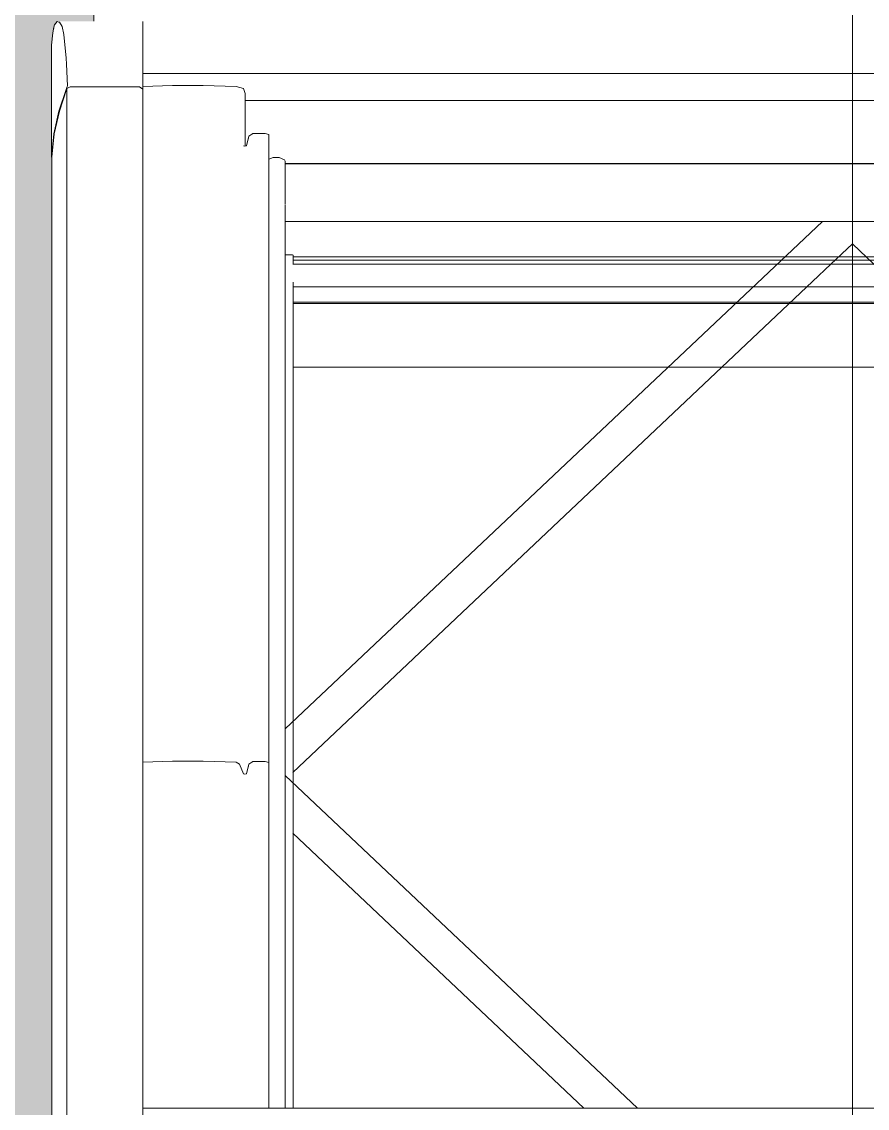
# Model space of a CAD drawing. Header units: metres. Extents: x -208 to 1512, y -277 to 123.
# Drawn here: x 16.199 to 16.648, y -23.485 to -22.908 of the extents above; entities that cross this region are included whole.
import ezdxf

# ---------------------------------------------------------------- set-up
doc = ezdxf.new("R2010")
doc.units = ezdxf.units.M
doc.header["$MEASUREMENT"] = 0
doc.linetypes.add('Wipeout_Contour', pattern=[1, 0, -1])
doc.layers.add('325 Dachfenster', color=7, linetype='Continuous')
doc.layers.add('330 Dachaufbau', color=7, linetype='Continuous')

# ---------------------------------------------------------------- blocks, each defined once
blk = doc.blocks.new('Dachfläche_8_4', base_point=(18.9306, -21.27982))
at = {"layer": '330 Dachaufbau', "linetype": 'Continuous', "lineweight": 0, "true_color": 0x000000}
h = blk.add_hatch(color=18, dxfattribs=at)
h.paths.add_polyline_path([(18.91751, -24.33504), (18.9306, -21.27982), (12.32089, -21.27982), (12.32089, -21.295), (15.47503, -21.295), (15.47503, -24.33504)])
h.paths.add_polyline_path([(16.23688, -23.72517), (16.23688, -22.11982), (17.89688, -22.11982), (17.89688, -23.72517)], flags=0)
at = {"layer": '330 Dachaufbau', "color": 7, "linetype": 'Continuous', "lineweight": 18, "flags": 128}
blk.add_lwpolyline([(16.23688, -22.11982), (16.23688, -23.72517)], dxfattribs=at)
blk = doc.blocks.new('DF Marker 27[471]_4', base_point=(16.64, -22.14502))
at = {"layer": '325 Dachfenster', "color": 7, "linetype": 'Continuous', "lineweight": 13}
blk.add_line((16.64, -18.38877), (16.64, -24.03657), dxfattribs=at)
blk = doc.blocks.new('VELUX SlopeRoofBundle[6]_4')
at = {"color": 254, "linetype": 'Wipeout_Contour', "lineweight": 0, "ltscale": 226.465916}
blk.add_wipeout([(16.25074, -22.88246), (16.25112, -22.90741), (16.2628, -22.90741), (16.2628, -22.93507), (17.0172, -22.93507), (17.0172, -22.90741), (17.02888, -22.90741), (17.02926, -22.88246)], dxfattribs=at).dxf.layer = '325 Dachfenster'
at = {"color": 254, "linetype": 'Wipeout_Contour', "lineweight": 0, "ltscale": 142.232506}
blk.add_wipeout([(16.2158, -22.96721), (16.2145, -22.97946), (16.2145, -23.54976), (16.2156, -23.5394), (16.2158, -23.5385)], dxfattribs=at).dxf.layer = '325 Dachfenster'
at = {"color": 254, "linetype": 'Wipeout_Contour', "lineweight": 0, "ltscale": 114.002837}
blk.add_wipeout([(16.2787, -23.30043), (16.2628, -23.30094), (16.2628, -23.48484), (16.2787, -23.48484)], dxfattribs=at).dxf.layer = '325 Dachfenster'
at = {"color": 254, "linetype": 'Wipeout_Contour', "lineweight": 0, "ltscale": 114.117118}
blk.add_wipeout([(16.3163, -23.48484), (16.3171, -23.48484), (16.3171, -23.30743), (16.3163, -23.30722)], dxfattribs=at).dxf.layer = '325 Dachfenster'
at = {"color": 254, "linetype": 'Wipeout_Contour', "lineweight": 0, "ltscale": 113.451035}
blk.add_wipeout([(16.2611, -22.94213), (16.2611, -23.51402), (16.2628, -23.51402), (16.2628, -22.94339)], dxfattribs=at).dxf.layer = '325 Dachfenster'
at = {"color": 254, "linetype": 'Wipeout_Contour', "lineweight": 0, "ltscale": 142.143322}
blk.add_wipeout([(16.2158, -22.96721), (16.2158, -23.5385), (16.2183, -23.52723), (16.2185, -23.52663), (16.2185, -22.95504)], dxfattribs=at).dxf.layer = '325 Dachfenster'
at = {"color": 254, "linetype": 'Wipeout_Contour', "lineweight": 0, "ltscale": 114.119191}
blk.add_wipeout([(16.3171, -23.48484), (16.3179, -23.48484), (16.3179, -23.30715), (16.3171, -23.30743)], dxfattribs=at).dxf.layer = '325 Dachfenster'
at = {"color": 254, "linetype": 'Wipeout_Contour', "lineweight": 0, "ltscale": 140.014903}
blk.add_wipeout([(16.21507, -22.91355), (16.2143, -22.92005), (16.2143, -22.97946), (16.2156, -22.96721), (16.2156, -22.91038)], dxfattribs=at).dxf.layer = '325 Dachfenster'
at = {"color": 254, "linetype": 'Wipeout_Contour', "lineweight": 0, "ltscale": 142.090333}
blk.add_wipeout([(16.2185, -22.95504), (16.2185, -23.52663), (16.2223, -23.51528), (16.2225, -23.51476), (16.2225, -22.94309)], dxfattribs=at).dxf.layer = '325 Dachfenster'
at = {"color": 254, "linetype": 'Wipeout_Contour', "lineweight": 0, "ltscale": 114.131834}
blk.add_wipeout([(16.3143, -23.48484), (16.3163, -23.48484), (16.3163, -23.30722), (16.3143, -23.30206)], dxfattribs=at).dxf.layer = '325 Dachfenster'
at = {"color": 254, "linetype": 'Wipeout_Contour', "lineweight": 0, "ltscale": 167.730275}
blk.add_wipeout([(16.2156, -22.91038), (16.2156, -22.96721), (16.2183, -22.95504), (16.2183, -22.90771), (16.2173, -22.90741), (16.21599, -22.90926)], dxfattribs=at).dxf.layer = '325 Dachfenster'
at = {"color": 254, "linetype": 'Wipeout_Contour', "lineweight": 0, "ltscale": 113.404677}
blk.add_wipeout([(16.2611, -22.94213), (16.2243, -22.94213), (16.2243, -23.51402), (16.2611, -23.51402)], dxfattribs=at).dxf.layer = '325 Dachfenster'
at = {"color": 254, "linetype": 'Wipeout_Contour', "lineweight": 0, "ltscale": 114.103947}
blk.add_wipeout([(16.3125, -23.48484), (16.3143, -23.48484), (16.3143, -23.30206), (16.3125, -23.301)], dxfattribs=at).dxf.layer = '325 Dachfenster'
at = {"color": 254, "linetype": 'Wipeout_Contour', "lineweight": 0, "ltscale": 114.138658}
blk.add_wipeout([(16.3179, -23.48484), (16.3192, -23.48484), (16.3192, -23.30199), (16.3179, -23.30715)], dxfattribs=at).dxf.layer = '325 Dachfenster'
at = {"color": 254, "linetype": 'Wipeout_Contour', "lineweight": 0, "ltscale": 171.70062}
blk.add_wipeout([(16.2243, -22.94213), (16.2225, -22.94309), (16.2225, -23.51476), (16.22275, -23.5141), (16.22283, -23.51402), (16.2243, -23.51402)], dxfattribs=at).dxf.layer = '325 Dachfenster'
at = {"color": 254, "linetype": 'Wipeout_Contour', "lineweight": 0, "ltscale": 114.078482}
blk.add_wipeout([(16.3125, -23.301), (16.2949, -23.30043), (16.2949, -23.48484), (16.3125, -23.48484)], dxfattribs=at).dxf.layer = '325 Dachfenster'
at = {"color": 254, "linetype": 'Wipeout_Contour', "lineweight": 0, "ltscale": 114.120161}
blk.add_wipeout([(16.3192, -23.30199), (16.3192, -23.48484), (16.3213, -23.48484), (16.3213, -23.30071)], dxfattribs=at).dxf.layer = '325 Dachfenster'
at = {"color": 254, "linetype": 'Wipeout_Contour', "lineweight": 0, "ltscale": 113.270311}
blk.add_wipeout([(16.3163, -22.9735), (16.3143, -22.96834), (16.3143, -23.30206), (16.3163, -23.30722)], dxfattribs=at).dxf.layer = '325 Dachfenster'
at = {"color": 254, "linetype": 'Wipeout_Contour', "lineweight": 0, "ltscale": 114.036842}
blk.add_wipeout([(16.2787, -23.48484), (16.2949, -23.48484), (16.2949, -23.30043), (16.2787, -23.30043)], dxfattribs=at).dxf.layer = '325 Dachfenster'
at = {"color": 254, "linetype": 'Wipeout_Contour', "lineweight": 0, "ltscale": 114.123589}
blk.add_wipeout([(16.3213, -23.48484), (16.3279, -23.48484), (16.3279, -23.30071), (16.3213, -23.30071)], dxfattribs=at).dxf.layer = '325 Dachfenster'
at = {"color": 254, "linetype": 'Wipeout_Contour', "lineweight": 0, "ltscale": 113.154918}
blk.add_wipeout([(16.2787, -22.96671), (16.2628, -22.96723), (16.2628, -23.30094), (16.2787, -23.30043)], dxfattribs=at).dxf.layer = '325 Dachfenster'
at = {"color": 254, "linetype": 'Wipeout_Contour', "lineweight": 0, "ltscale": 169.270574}
blk.add_wipeout([(16.3163, -23.30722), (16.3171, -23.30743), (16.3171, -22.97375), (16.3164, -22.97356), (16.3164, -22.97353), (16.3163, -22.9735)], dxfattribs=at).dxf.layer = '325 Dachfenster'
at = {"color": 254, "linetype": 'Wipeout_Contour', "lineweight": 0, "ltscale": 114.135852}
blk.add_wipeout([(16.3279, -23.48484), (16.3298, -23.48484), (16.3298, -23.30121), (16.3279, -23.30071)], dxfattribs=at).dxf.layer = '325 Dachfenster'
at = {"color": 254, "linetype": 'Wipeout_Contour', "lineweight": 0, "ltscale": 113.283983}
blk.add_wipeout([(16.3171, -22.97375), (16.3171, -23.30743), (16.3179, -23.30715), (16.3179, -22.97346)], dxfattribs=at).dxf.layer = '325 Dachfenster'
at = {"color": 254, "linetype": 'Wipeout_Contour', "lineweight": 0, "ltscale": 113.620949}
blk.add_wipeout([(16.3298, -22.98051), (16.3298, -23.48484), (16.3322, -23.48484), (16.3322, -22.97969)], dxfattribs=at).dxf.layer = '325 Dachfenster'
at = {"color": 254, "linetype": 'Wipeout_Contour', "lineweight": 0, "ltscale": 113.255699}
blk.add_wipeout([(16.3143, -22.96834), (16.3125, -22.96728), (16.3125, -23.301), (16.3143, -23.30206)], dxfattribs=at).dxf.layer = '325 Dachfenster'
at = {"color": 254, "linetype": 'Wipeout_Contour', "lineweight": 0, "ltscale": 113.277131}
blk.add_wipeout([(16.3179, -22.97346), (16.3179, -23.30715), (16.3192, -23.30199), (16.3192, -22.9683)], dxfattribs=at).dxf.layer = '325 Dachfenster'
at = {"color": 254, "linetype": 'Wipeout_Contour', "lineweight": 0, "ltscale": 113.625531}
blk.add_wipeout([(16.3322, -22.97969), (16.3322, -23.48484), (16.3353, -23.48484), (16.3353, -22.97976)], dxfattribs=at).dxf.layer = '325 Dachfenster'
at = {"layer": '325 Dachfenster', "linetype": 'Continuous', "lineweight": 0, "flags": 128}
for points in [[(16.3171, -23.30743), (16.3163, -23.30722)], [(16.3179, -23.30715), (16.3171, -23.30743)]]:
    blk.add_lwpolyline(points, dxfattribs=at)
at = {"color": 254, "linetype": 'Wipeout_Contour', "lineweight": 0, "ltscale": 113.230947}
blk.add_wipeout([(16.2949, -22.96671), (16.2949, -23.30043), (16.3125, -23.301), (16.3125, -22.96728)], dxfattribs=at).dxf.layer = '325 Dachfenster'
at = {"color": 254, "linetype": 'Wipeout_Contour', "lineweight": 0, "ltscale": 113.27087}
blk.add_wipeout([(16.3213, -22.96703), (16.3192, -22.9683), (16.3192, -23.30199), (16.3213, -23.30071)], dxfattribs=at).dxf.layer = '325 Dachfenster'
at = {"color": 254, "linetype": 'Wipeout_Contour', "lineweight": 0, "ltscale": 113.289368}
blk.add_wipeout([(16.3279, -22.96703), (16.3279, -23.30071), (16.3298, -23.30121), (16.3298, -22.96753)], dxfattribs=at).dxf.layer = '325 Dachfenster'
at = {"color": 254, "linetype": 'Wipeout_Contour', "lineweight": 0, "ltscale": 223.997858}
blk.add_wipeout([(16.3381, -23.48484), (16.3386, -23.48484), (16.3386, -23.00499), (16.3385, -23.00472), (16.3385, -22.98287), (16.3386, -22.98287), (16.3386, -22.98174), (16.3381, -22.98089)], dxfattribs=at).dxf.layer = '325 Dachfenster'
at = {"layer": '325 Dachfenster', "linetype": 'Continuous', "lineweight": 0, "flags": 128}
for points in [[(16.3143, -23.30206), (16.3125, -23.301)], [(16.3163, -23.30722), (16.3143, -23.30206)]]:
    blk.add_lwpolyline(points, dxfattribs=at)
at = {"color": 254, "linetype": 'Wipeout_Contour', "lineweight": 0, "ltscale": 112.409539}
blk.add_wipeout([(16.3163, -22.94302), (16.3143, -22.96834), (16.3163, -22.97343), (16.3173, -22.94578)], dxfattribs=at).dxf.layer = '325 Dachfenster'
at = {"color": 254, "linetype": 'Wipeout_Contour', "lineweight": 0, "ltscale": 113.191068}
blk.add_wipeout([(16.2787, -22.96671), (16.2787, -23.30043), (16.2949, -23.30043), (16.2949, -22.96671)], dxfattribs=at).dxf.layer = '325 Dachfenster'
at = {"color": 254, "linetype": 'Wipeout_Contour', "lineweight": 0, "ltscale": 113.279025}
blk.add_wipeout([(16.3213, -22.96703), (16.3213, -23.30071), (16.3279, -23.30071), (16.3279, -22.96703)], dxfattribs=at).dxf.layer = '325 Dachfenster'
at = {"color": 254, "linetype": 'Wipeout_Contour', "lineweight": 0, "ltscale": 113.635006}
blk.add_wipeout([(16.3353, -22.97976), (16.3353, -23.48484), (16.3381, -23.48484), (16.3381, -22.98089)], dxfattribs=at).dxf.layer = '325 Dachfenster'
at = {"layer": '325 Dachfenster', "linetype": 'Continuous', "lineweight": 0, "flags": 128}
for points in [[(16.3125, -23.301), (16.2949, -23.30043), (16.2787, -23.30043), (16.2628, -23.30094)], [(16.3213, -23.30071), (16.3192, -23.30199)], [(16.3298, -23.30121), (16.3279, -23.30071), (16.3213, -23.30071)], [(16.3192, -23.30199), (16.3179, -23.30715)]]:
    blk.add_lwpolyline(points, dxfattribs=at)
at = {"color": 254, "linetype": 'Wipeout_Contour', "lineweight": 0, "ltscale": 112.562125}
blk.add_wipeout([(16.2628, -22.94191), (16.2628, -22.96723), (16.2787, -22.96671), (16.2787, -22.9414)], dxfattribs=at).dxf.layer = '325 Dachfenster'
at = {"color": 254, "linetype": 'Wipeout_Contour', "lineweight": 0, "ltscale": 112.639173}
blk.add_wipeout([(16.2949, -22.9414), (16.2949, -22.96671), (16.3125, -22.96728), (16.3125, -22.94196)], dxfattribs=at).dxf.layer = '325 Dachfenster'
at = {"color": 254, "linetype": 'Wipeout_Contour', "lineweight": 0, "ltscale": 113.529528}
blk.add_wipeout([(16.3385, -22.98287), (16.3385, -22.98308), (16.9415, -22.98308), (16.9415, -22.98287)], dxfattribs=at).dxf.layer = '325 Dachfenster'
at = {"color": 254, "linetype": 'Wipeout_Contour', "lineweight": 0, "ltscale": 113.571285}
blk.add_wipeout([(16.3385, -22.99369), (16.3385, -22.998), (16.9415, -22.998), (16.9415, -22.99369)], dxfattribs=at).dxf.layer = '325 Dachfenster'
at = {"color": 254, "linetype": 'Wipeout_Contour', "lineweight": 0, "ltscale": 113.605131}
blk.add_wipeout([(16.3386, -23.00684), (16.9414, -23.00684), (16.9414, -23.00578), (16.3386, -23.00578)], dxfattribs=at).dxf.layer = '325 Dachfenster'
at = {"color": 254, "linetype": 'Wipeout_Contour', "lineweight": 0, "ltscale": 84.955063}
blk.add_wipeout([(16.3386, -23.0137), (16.3386, -23.28336), (16.62413, -23.0137)], dxfattribs=at).dxf.layer = '325 Dachfenster'
at = {"color": 254, "linetype": 'Wipeout_Contour', "lineweight": 0, "ltscale": 112.598996}
blk.add_wipeout([(16.2949, -22.9414), (16.2787, -22.9414), (16.2787, -22.96671), (16.2949, -22.96671)], dxfattribs=at).dxf.layer = '325 Dachfenster'
at = {"color": 254, "linetype": 'Wipeout_Contour', "lineweight": 0, "ltscale": 84.39998}
blk.add_wipeout([(16.3163, -22.94302), (16.3125, -22.94196), (16.3125, -22.96728)], dxfattribs=at).dxf.layer = '325 Dachfenster'
at = {"color": 254, "linetype": 'Wipeout_Contour', "lineweight": 0, "ltscale": 113.547224}
blk.add_wipeout([(16.3385, -22.99369), (16.9415, -22.99369), (16.9415, -22.98308), (16.3385, -22.98308)], dxfattribs=at).dxf.layer = '325 Dachfenster'
at = {"color": 254, "linetype": 'Wipeout_Contour', "lineweight": 0, "ltscale": 113.586416}
blk.add_wipeout([(16.3385, -23.00302), (16.9415, -23.00302), (16.9415, -22.998), (16.3385, -22.998)], dxfattribs=at).dxf.layer = '325 Dachfenster'
at = {"color": 254, "linetype": 'Wipeout_Contour', "lineweight": 0, "ltscale": 113.607873}
blk.add_wipeout([(16.3386, -23.00748), (16.9414, -23.00748), (16.9414, -23.00684), (16.3386, -23.00684)], dxfattribs=at).dxf.layer = '325 Dachfenster'
at = {"color": 254, "linetype": 'Wipeout_Contour', "lineweight": 0, "ltscale": 229.225054}
blk.add_wipeout([(16.3386, -23.28336), (16.3386, -23.3081), (16.52574, -23.48484), (16.75426, -23.48484), (16.9414, -23.3081), (16.9414, -23.28336), (16.65587, -23.0137), (16.62413, -23.0137)], dxfattribs=at).dxf.layer = '325 Dachfenster'
at = {"layer": '325 Dachfenster', "linetype": 'Continuous', "lineweight": 0, "flags": 128}
for points in [[(16.64, -23.02558), (16.65146, -23.0364), (16.66119, -23.04559), (16.93743, -23.30648)], [(16.3386, -23.03145), (16.3425, -23.03145)], [(16.3425, -23.03145), (16.3427, -23.03166)], [(16.3427, -23.03166), (16.3427, -23.0364)], [(16.3427, -23.03251), (16.9373, -23.03251)], [(16.3427, -23.03421), (16.9373, -23.03421)], [(16.34257, -23.0364), (16.93743, -23.0364)], [(16.3427, -23.04842), (16.9373, -23.04842)], [(16.3427, -23.05655), (16.9373, -23.05655)], [(16.3427, -23.05733), (16.9373, -23.05733)], [(16.3427, -23.09106), (16.9373, -23.09106)]]:
    blk.add_lwpolyline(points, dxfattribs=at)
at = {"color": 254, "linetype": 'Wipeout_Contour', "lineweight": 0, "ltscale": 199.521565}
blk.add_wipeout([(16.3163, -22.97343), (16.31633, -22.97351), (16.3164, -22.97353), (16.3164, -22.97356), (16.3171, -22.97375), (16.3173, -22.97368), (16.3173, -22.94578)], dxfattribs=at).dxf.layer = '325 Dachfenster'
at = {"color": 254, "linetype": 'Wipeout_Contour', "lineweight": 0, "ltscale": 113.610051}
blk.add_wipeout([(16.3386, -23.00748), (16.3386, -23.00818), (16.9414, -23.00818), (16.9414, -23.00748)], dxfattribs=at).dxf.layer = '325 Dachfenster'
at = {"color": 254, "linetype": 'Wipeout_Contour', "lineweight": 0, "ltscale": 113.628943}
blk.add_wipeout([(16.3386, -23.01363), (16.3386, -23.0137), (16.9414, -23.0137), (16.9414, -23.01363)], dxfattribs=at).dxf.layer = '325 Dachfenster'
at = {"color": 254, "linetype": 'Wipeout_Contour', "lineweight": 0, "ltscale": 86.507368}
blk.add_wipeout([(16.3386, -23.48484), (16.52574, -23.48484), (16.3386, -23.3081)], dxfattribs=at).dxf.layer = '325 Dachfenster'
at = {"layer": '325 Dachfenster', "linetype": 'Continuous', "lineweight": 0, "flags": 128}
blk.add_lwpolyline([(16.64, -23.02558), (16.62854, -23.0364), (16.61881, -23.04559), (16.34257, -23.30648)], dxfattribs=at)
at = {"color": 254, "linetype": 'Wipeout_Contour', "lineweight": 0, "ltscale": 84.887378}
blk.add_wipeout([(16.3125, -22.96728), (16.3143, -22.96834), (16.3163, -22.94302)], dxfattribs=at).dxf.layer = '325 Dachfenster'
at = {"color": 254, "linetype": 'Wipeout_Contour', "lineweight": 0, "ltscale": 113.620097}
blk.add_wipeout([(16.3386, -23.01363), (16.9414, -23.01363), (16.9414, -23.00818), (16.3386, -23.00818)], dxfattribs=at).dxf.layer = '325 Dachfenster'
at = {"color": 254, "linetype": 'Wipeout_Contour', "lineweight": 0, "ltscale": 115.166171}
blk.add_wipeout([(17.0172, -23.48484), (16.2628, -23.48484), (16.2628, -23.48497), (17.0172, -23.48497)], dxfattribs=at).dxf.layer = '325 Dachfenster'
at = {"layer": '325 Dachfenster', "linetype": 'Continuous', "lineweight": 0, "flags": 128}
for points in [[(16.3386, -23.01363), (16.9414, -23.01363)], [(16.62413, -23.0137), (16.3386, -23.28336)], [(16.3386, -23.0137), (16.9414, -23.0137)], [(16.3427, -23.04587), (16.3427, -23.48484)], [(16.52574, -23.48484), (16.3386, -23.3081)], [(16.49729, -23.48484), (16.34257, -23.33872)], [(17.0172, -23.48484), (16.2628, -23.48484)]]:
    blk.add_lwpolyline(points, dxfattribs=at)
at = {"color": 254, "linetype": 'Wipeout_Contour', "lineweight": 0, "ltscale": 113.441742}
blk.add_wipeout([(16.3173, -22.94942), (16.3173, -22.96137), (16.9627, -22.96137), (16.9627, -22.94942)], dxfattribs=at).dxf.layer = '325 Dachfenster'
at = {"color": 254, "linetype": 'Wipeout_Contour', "lineweight": 0, "ltscale": 112.979383}
blk.add_wipeout([(16.3143, -22.96834), (16.3163, -22.9735), (16.31633, -22.97351), (16.3163, -22.97343)], dxfattribs=at).dxf.layer = '325 Dachfenster'
at = {"color": 254, "linetype": 'Wipeout_Contour', "lineweight": 0, "ltscale": 227.228026}
blk.add_wipeout([(16.3385, -23.00472), (16.3386, -23.00499), (16.3386, -23.00578), (16.9414, -23.00578), (16.9414, -23.00499), (16.9415, -23.00472), (16.9415, -23.00387), (16.3385, -23.00387)], dxfattribs=at).dxf.layer = '325 Dachfenster'
at = {"color": 254, "linetype": 'Wipeout_Contour', "lineweight": 0, "ltscale": 113.422084}
blk.add_wipeout([(16.3173, -22.94942), (16.9627, -22.94942), (16.9627, -22.94935), (16.3173, -22.94935)], dxfattribs=at).dxf.layer = '325 Dachfenster'
at = {"color": 254, "linetype": 'Wipeout_Contour', "lineweight": 0, "ltscale": 454.419302}
blk.add_wipeout([(16.9627, -22.96137), (16.3173, -22.96137), (16.3173, -22.97368), (16.3179, -22.97346), (16.3192, -22.9683), (16.3213, -22.96703), (16.3279, -22.96703), (16.3298, -22.96753), (16.3298, -22.97594), (16.9502, -22.97594), (16.9502, -22.96753), (16.9521, -22.96703), (16.9587, -22.96703), (16.9608, -22.9683), (16.9621, -22.97346), (16.9627, -22.97368)], dxfattribs=at).dxf.layer = '325 Dachfenster'
at = {"color": 254, "linetype": 'Wipeout_Contour', "lineweight": 0, "ltscale": 113.595854}
blk.add_wipeout([(16.3385, -23.00302), (16.3385, -23.00387), (16.9415, -23.00387), (16.9415, -23.00302)], dxfattribs=at).dxf.layer = '325 Dachfenster'
at = {"layer": '325 Dachfenster', "linetype": 'Continuous', "lineweight": 0, "flags": 128}
for points in [[(16.3179, -22.97346), (16.3192, -22.9683)], [(16.3192, -22.9683), (16.3213, -22.96703)], [(16.3213, -22.96703), (16.3279, -22.96703), (16.3298, -22.96753)], [(16.31633, -22.97351), (16.3163, -22.97343)], [(16.3164, -22.97353), (16.3164, -22.97356)], [(16.3164, -22.97356), (16.3171, -22.97375)], [(16.3171, -22.97375), (16.3179, -22.97346)], [(16.3386, -23.00499), (16.3386, -23.48484)]]:
    blk.add_lwpolyline(points, dxfattribs=at)
at = {"color": 254, "linetype": 'Wipeout_Contour', "lineweight": 0, "ltscale": 453.752898}
blk.add_wipeout([(16.2628, -22.93507), (16.2628, -22.94191), (16.2787, -22.9414), (16.2949, -22.9414), (16.3125, -22.94196), (16.3163, -22.94302), (16.3173, -22.94578), (16.3173, -22.94935), (16.9627, -22.94935), (16.9627, -22.94578), (16.9637, -22.94302), (16.9675, -22.94196), (16.9851, -22.9414), (17.0013, -22.9414), (17.0172, -22.94191), (17.0172, -22.93507)], dxfattribs=at).dxf.layer = '325 Dachfenster'
at = {"color": 254, "linetype": 'Wipeout_Contour', "lineweight": 0, "ltscale": 398.54836}
blk.add_wipeout([(16.3298, -22.97594), (16.3298, -22.98051), (16.3322, -22.97969), (16.3353, -22.97976), (16.3381, -22.98089), (16.3386, -22.98174), (16.3386, -22.98287), (16.9414, -22.98287), (16.9414, -22.98174), (16.9419, -22.98089), (16.9447, -22.97976), (16.9478, -22.97969), (16.9502, -22.98051), (16.9502, -22.97594)], dxfattribs=at).dxf.layer = '325 Dachfenster'
at = {"layer": '325 Dachfenster', "linetype": 'Continuous', "lineweight": 0}
blk.add_line((16.64, -18.38877), (16.64, -24.03657), dxfattribs=at)
at = {"layer": '325 Dachfenster', "linetype": 'Continuous', "lineweight": 0, "flags": 128}
for points in [[(16.3173, -22.94578), (16.3163, -22.94302)], [(16.3173, -22.97368), (16.3173, -22.94578)], [(16.3173, -22.94935), (16.9627, -22.94935)], [(16.3298, -22.96753), (16.3298, -23.30121), (16.3298, -23.48484)], [(16.3322, -22.97969), (16.3298, -22.98051)], [(16.3353, -22.97976), (16.3322, -22.97969)], [(16.3381, -22.98089), (16.3353, -22.97976)], [(16.3386, -22.98174), (16.3381, -22.98089)], [(16.3385, -22.98287), (16.9415, -22.98287)], [(16.3385, -22.98287), (16.3385, -22.98308)], [(16.3385, -22.98308), (16.3385, -22.99369), (16.3385, -22.998), (16.3385, -23.00302), (16.3385, -23.00387), (16.3385, -23.00472)], [(16.3386, -22.98174), (16.3386, -22.98287)]]:
    blk.add_lwpolyline(points, dxfattribs=at)
at = {"color": 254, "linetype": 'Wipeout_Contour', "lineweight": 0, "ltscale": 393.861806}
blk.add_wipeout([(16.2143, -22.97946), (16.2145, -22.9796), (16.2145, -22.97946), (16.2158, -22.96721), (16.2185, -22.95504), (16.2225, -22.94309), (16.2243, -22.94213), (16.2611, -22.94213), (16.2628, -22.94339), (16.2628, -22.94199), (16.22272, -22.94199), (16.2223, -22.94309), (16.2183, -22.95504), (16.2156, -22.96721)], dxfattribs=at).dxf.layer = '325 Dachfenster'
at = {"layer": '325 Dachfenster', "linetype": 'Continuous', "lineweight": 0, "flags": 128}
for points in [[(16.2143, -22.92005), (16.2143, -22.97946)], [(16.2143, -22.97946), (16.2145, -22.9796)], [(16.2145, -22.97946), (16.2145, -23.54976)]]:
    blk.add_lwpolyline(points, dxfattribs=at)
at = {"color": 254, "linetype": 'Wipeout_Contour', "lineweight": 0, "ltscale": 223.644061}
blk.add_wipeout([(16.2183, -22.90771), (16.2183, -22.95504), (16.2223, -22.94309), (16.2223, -22.93005), (16.22218, -22.92685), (16.22097, -22.91433), (16.22, -22.91011), (16.2186, -22.90777)], dxfattribs=at).dxf.layer = '325 Dachfenster'
at = {"color": 254, "linetype": 'Wipeout_Contour', "lineweight": 0, "ltscale": 140.942073}
blk.add_wipeout([(16.2628, -22.90741), (16.2173, -22.90741), (16.2183, -22.90771), (16.2186, -22.90777), (16.2628, -22.90777)], dxfattribs=at).dxf.layer = '325 Dachfenster'
at = {"color": 254, "linetype": 'Wipeout_Contour', "lineweight": 0, "ltscale": 112.370016}
blk.add_wipeout([(16.2628, -22.91433), (16.22097, -22.91433), (16.22218, -22.92685), (16.2628, -22.92685)], dxfattribs=at).dxf.layer = '325 Dachfenster'
at = {"color": 254, "linetype": 'Wipeout_Contour', "lineweight": 0, "ltscale": 112.327558}
blk.add_wipeout([(16.2186, -22.90777), (16.22, -22.91011), (16.2628, -22.91011), (16.2628, -22.90777)], dxfattribs=at).dxf.layer = '325 Dachfenster'
at = {"color": 254, "linetype": 'Wipeout_Contour', "lineweight": 0, "ltscale": 140.573683}
blk.add_wipeout([(16.22218, -22.92685), (16.2223, -22.93005), (16.22281, -22.94156), (16.2628, -22.94156), (16.2628, -22.92685)], dxfattribs=at).dxf.layer = '325 Dachfenster'
at = {"layer": '325 Dachfenster', "linetype": 'Continuous', "lineweight": 0, "flags": 128}
blk.add_lwpolyline([(16.2628, -22.93507), (17.0172, -22.93507)], dxfattribs=at)
at = {"color": 254, "linetype": 'Wipeout_Contour', "lineweight": 0, "ltscale": 112.345064}
blk.add_wipeout([(16.2628, -22.91011), (16.22, -22.91011), (16.22097, -22.91433), (16.2628, -22.91433)], dxfattribs=at).dxf.layer = '325 Dachfenster'
at = {"color": 254, "linetype": 'Wipeout_Contour', "lineweight": 0, "ltscale": 113.151673}
blk.add_wipeout([(16.2223, -22.94309), (16.22272, -22.94199), (16.22281, -22.94156), (16.2223, -22.93005)], dxfattribs=at).dxf.layer = '325 Dachfenster'
at = {"color": 254, "linetype": 'Wipeout_Contour', "lineweight": 0, "ltscale": 112.455861}
blk.add_wipeout([(16.22281, -22.94156), (16.22272, -22.94199), (16.2628, -22.94199), (16.2628, -22.94156)], dxfattribs=at).dxf.layer = '325 Dachfenster'
at = {"layer": '325 Dachfenster', "linetype": 'Continuous', "lineweight": 0, "flags": 128}
for points in [[(16.2143, -22.92005), (16.21507, -22.91355), (16.2156, -22.91038), (16.21599, -22.90926), (16.2173, -22.90741), (16.2183, -22.90771), (16.2186, -22.90777), (16.22, -22.91011), (16.22097, -22.91433), (16.22218, -22.92685), (16.2223, -22.93005), (16.22281, -22.94156)], [(16.2628, -22.94156), (16.2628, -22.92685), (16.2628, -22.91433), (16.2628, -22.91011), (16.2628, -22.90777), (16.2628, -22.90741)], [(16.22272, -22.94199), (16.2223, -22.94309), (16.2183, -22.95504), (16.2156, -22.96721), (16.2143, -22.97946)], [(16.2145, -22.97946), (16.2158, -22.96721), (16.2185, -22.95504), (16.2225, -22.94309)], [(16.2225, -22.94309), (16.2243, -22.94213)], [(16.2225, -22.94309), (16.2225, -23.51476)], [(16.22272, -22.94199), (16.22281, -22.94156)], [(16.2243, -22.94213), (16.2611, -22.94213)], [(16.2611, -22.94213), (16.2628, -22.94339)], [(16.3163, -22.94302), (16.3125, -22.94196), (16.2949, -22.9414), (16.2787, -22.9414), (16.2628, -22.94191)], [(16.2628, -22.94199), (16.2628, -22.94156)], [(16.2628, -22.94339), (16.2628, -22.94199)], [(16.2628, -22.94339), (16.2628, -23.51402)]]:
    blk.add_lwpolyline(points, dxfattribs=at)
at = {"layer": '325 Dachfenster', "color": 7, "lineweight": 13}
blk.add_blockref('DF Marker 27[471]_4', (16.64, -22.14502), dxfattribs=at)
blk = doc.blocks.new('Dachfläche_16_4', base_point=(17.97, -22.1008))
at = {"layer": '325 Dachfenster', "linetype": 'Continuous', "lineweight": 0}
blk.add_blockref('VELUX SlopeRoofBundle[6]_4', (0, 0), dxfattribs=at)

msp = doc.modelspace()

# ---------------------------------------------------------------- block references
at = {"layer": '330 Dachaufbau', "color": 7, "linetype": 'Continuous', "lineweight": 18}
msp.add_blockref('Dachfläche_8_4', (18.9306, -21.27982), dxfattribs=at)

# ---------------------------------------------------------------- next in the draw order: block references
at = {"layer": '325 Dachfenster', "color": 7, "linetype": 'Continuous', "lineweight": 13, "true_color": 0xf4f4f4}
msp.add_blockref('Dachfläche_16_4', (17.97, -22.1008), dxfattribs=at)

doc.saveas('drawing.dxf')
